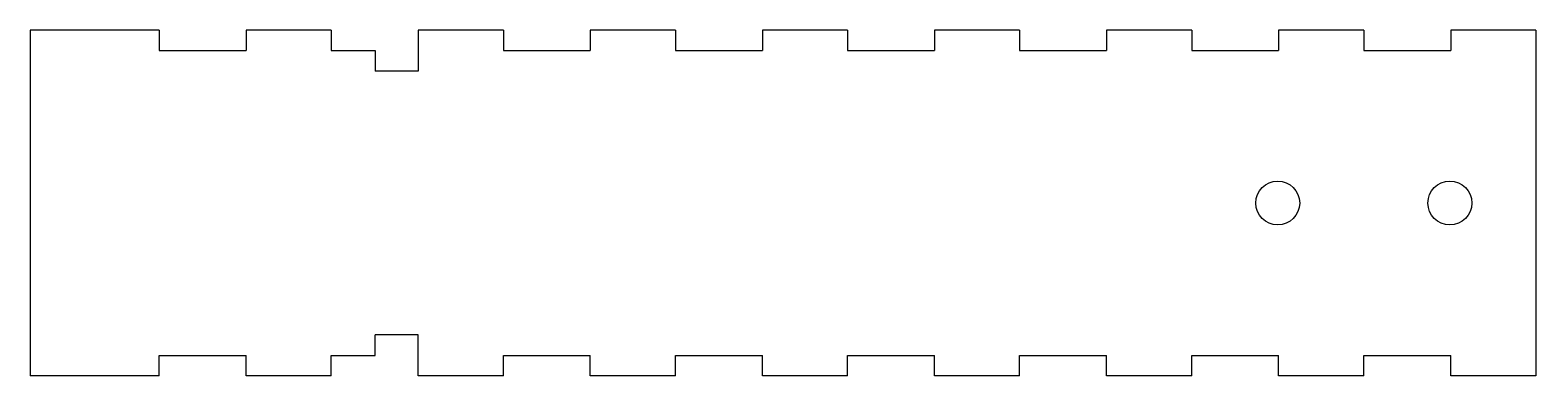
# Model space of a CAD drawing. Extents: x -4.5 to 4.25, y -1 to 1.
import ezdxf

# ---------------------------------------------------------------- set-up
doc = ezdxf.new("R2010")
doc.units = 0
doc.header["$MEASUREMENT"] = 0
doc.layers.add('VISIBLE', color=7, linetype='CONTINUOUS')

msp = doc.modelspace()

# ---------------------------------------------------------------- linework, layer by layer
at = {"layer": 'VISIBLE'}
for p, q in [((-3.75, 1.0039), (-4.5, 1.0039)), ((-4.5, 1.0039), (-4.5, -1.0039)), ((-3.75, 1.0039), (-3.75, 0.8858)), ((-2.75, 1.0039), (-3.245, 1.0039)), ((-3.245, 1.0039), (-3.245, 0.8858)), ((-2.75, 1.0039), (-2.75, 0.8858)), ((-1.75, 1.0039), (-2.245, 1.0039)), ((-2.245, 1.0039), (-2.245, 0.7657)), ((-1.75, 1.0039), (-1.75, 0.8858)), ((-0.75, 1.0039), (-1.245, 1.0039)), ((-1.245, 1.0039), (-1.245, 0.8858)), ((-0.75, 1.0039), (-0.75, 0.8858)), ((0.25, 1.0039), (-0.245, 1.0039)), ((-0.245, 1.0039), (-0.245, 0.8858)), ((0.25, 1.0039), (0.25, 0.8858)), ((1.25, 1.0039), (0.755, 1.0039)), ((0.755, 1.0039), (0.755, 0.8858)), ((1.25, 1.0039), (1.25, 0.8858)), ((2.25, 1.0039), (1.755, 1.0039)), ((1.755, 1.0039), (1.755, 0.8858)), ((2.25, 1.0039), (2.25, 0.8858)), ((3.25, 1.0039), (2.755, 1.0039)), ((2.755, 1.0039), (2.755, 0.8858)), ((3.25, 1.0039), (3.25, 0.8858)), ((4.25, 1.0039), (3.755, 1.0039)), ((3.755, 1.0039), (3.755, 0.8858)), ((4.25, 1.0039), (4.25, -1.0039)), ((-3.75, 0.8858), (-3.245, 0.8858)), ((-2.75, 0.8858), (-2.495, 0.8858)), ((-2.495, 0.8858), (-2.495, 0.7657)), ((-1.75, 0.8858), (-1.245, 0.8858)), ((-0.75, 0.8858), (-0.245, 0.8858)), ((0.25, 0.8858), (0.755, 0.8858)), ((1.25, 0.8858), (1.755, 0.8858)), ((2.25, 0.8858), (2.755, 0.8858)), ((3.25, 0.8858), (3.755, 0.8858)), ((-2.245, 0.7657), (-2.495, 0.7657)), ((-2.495, -0.8858), (-2.495, -0.7657)), ((-2.245, -0.7657), (-2.495, -0.7657)), ((-2.245, -1.0039), (-2.245, -0.7657)), ((-3.75, -1.0039), (-3.75, -0.8858)), ((-3.75, -0.8858), (-3.245, -0.8858)), ((-3.245, -1.0039), (-3.245, -0.8858)), ((-2.75, -1.0039), (-2.75, -0.8858)), ((-2.75, -0.8858), (-2.495, -0.8858)), ((-1.75, -1.0039), (-1.75, -0.8858)), ((-1.75, -0.8858), (-1.245, -0.8858)), ((-1.245, -1.0039), (-1.245, -0.8858)), ((-0.75, -1.0039), (-0.75, -0.8858)), ((-0.75, -0.8858), (-0.245, -0.8858)), ((-0.245, -1.0039), (-0.245, -0.8858)), ((0.25, -1.0039), (0.25, -0.8858)), ((0.25, -0.8858), (0.755, -0.8858)), ((0.755, -1.0039), (0.755, -0.8858)), ((1.25, -1.0039), (1.25, -0.8858)), ((1.25, -0.8858), (1.755, -0.8858)), ((1.755, -1.0039), (1.755, -0.8858)), ((2.25, -1.0039), (2.25, -0.8858)), ((2.25, -0.8858), (2.755, -0.8858)), ((2.755, -1.0039), (2.755, -0.8858)), ((3.25, -1.0039), (3.25, -0.8858)), ((3.25, -0.8858), (3.755, -0.8858)), ((3.755, -1.0039), (3.755, -0.8858)), ((-3.75, -1.0039), (-4.5, -1.0039)), ((-2.75, -1.0039), (-3.245, -1.0039)), ((-1.75, -1.0039), (-2.245, -1.0039)), ((-0.75, -1.0039), (-1.245, -1.0039)), ((0.25, -1.0039), (-0.245, -1.0039)), ((1.25, -1.0039), (0.755, -1.0039)), ((2.25, -1.0039), (1.755, -1.0039)), ((3.25, -1.0039), (2.755, -1.0039)), ((4.25, -1.0039), (3.755, -1.0039))]:
    msp.add_line(p, q, dxfattribs=at)
for centre in [(2.75, 0), (3.75, 0)]:
    msp.add_circle(centre, 0.1275, dxfattribs=at)

doc.saveas('drawing.dxf')
